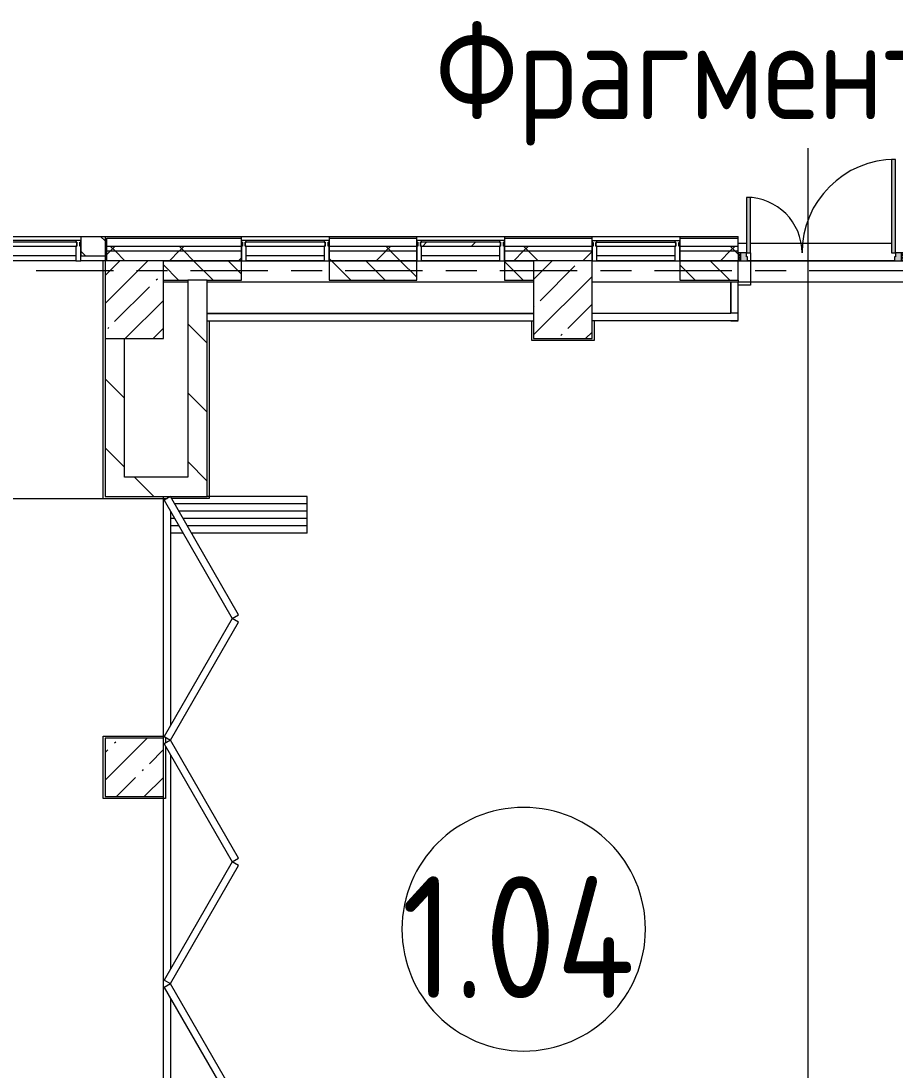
# Model space of a CAD drawing. Header units: millimetres. Extents: x 3991 to 282775, y -8553 to 29560.
# Drawn here: x 161663 to 170635, y 18785 to 29560 of the extents above; entities that cross this region are included whole.
import ezdxf

# ---------------------------------------------------------------- set-up
doc = ezdxf.new("R2010")
doc.units = ezdxf.units.MM
doc.linetypes.add('Осевая', pattern=[1587.5, 317.5, -238.125, 793.75, -238.125])
for name, color, linetype, lineweight in [('A-AREA-IDEN', 7, 'Continuous', 9), ('A-GLAZ-CURT-2', 7, 'Continuous', 5), ('A-GLAZ-CWMG-2', 7, 'Continuous', 5), ('A-WALL', 7, 'Continuous', 9), ('A-WALL-4', 7, 'Continuous', 5), ('I-WALL-3', 7, 'Continuous', 5), ('S-COLS', 7, 'Continuous', 5), ('Оси', 7, 'Continuous', 9), ('Оси-2', 7, 'Осевая', 9)]:
    doc.layers.add(name, color=color, linetype=linetype, lineweight=lineweight)
for name, color, linetype, lineweight, true_color in [('A-DOOR-3', 7, 'Continuous', 5, 0xaaaaaa), ('A-DOOR-4', 7, 'Continuous', 5, 0xe2e2e2), ('A-DOOR-FRAM-3', 7, 'Continuous', 5, 0xaaaaaa), ('A-FLOR-1', 7, 'Continuous', 5, 0xaaaaaa), ('G-ANNO-TEXT-1', 7, 'Continuous', 9, 0x3c3c3c)]:
    doc.layers.add(name, color=color, linetype=linetype, lineweight=lineweight, true_color=true_color)
doc.styles.add('GOST Common_3', font='GOST_Common.ttf', dxfattribs={"width": 0.9, "height": 1250})
doc.styles.add('GOST Common_4', font='GOST_Common.ttf', dxfattribs={"width": 0.9, "height": 1000})
pattern_1 = [(135, (148815.1, 0), (-176.7767, -176.7767), [])]
pattern_2 = [(135, (148815.1, 0), (-353.553, -353.553), [])]
pattern_3 = [(45, (148815.1, 0), (-353.5534, 353.5534), []), (135, (148815.1, 0), (-353.5534, -353.5534), [])]

# ---------------------------------------------------------------- blocks, each defined once
blk = doc.blocks.new('BSC_Колонна _Прямоугольная - 600х800-24078684-Общий план 1 этажа с размещением фрагментов 1_1-1_9')
at = {"layer": 'S-COLS'}
h = blk.add_hatch(dxfattribs=at)
h.set_pattern_fill('FP_70', color=256, style=0, pattern_type=2)
h.set_pattern_definition([(45, (-14010, -26700), (-285.123, 285.123), []), (45, (-13724.88, -26700), (-285.123, 285.123), [504.031, -100.806, 16.764, -84.042])])
h.paths.add_polyline_path([(273, -400), (300, -400), (300, 400), (-300, 400), (-300, -400)])
for p, q in [((300, 400), (-300, 400)), ((-300, 400), (-300, -400)), ((300, -400), (300, 400)), ((-300, -400), (300, -400))]:
    blk.add_line(p, q, dxfattribs=at)
blk = doc.blocks.new('BSC_Колонна _Прямоугольная - 600х600-V110-Общий план 1 этажа с размещением фрагментов 1_1-1_9')
at = {"layer": 'S-COLS'}
h = blk.add_hatch(dxfattribs=at)
h.set_pattern_fill('FP_76', color=256, style=0, pattern_type=2)
h.set_pattern_definition([(45, (-14010, -21900), (-285.123, 285.123), []), (45, (-13724.88, -21900), (-285.123, 285.123), [504.031, -100.806, 16.764, -84.042])])
h.paths.add_polyline_path([(-300, -300), (300, -300), (300, 300), (-300, 300), (-300, -108)])
for p, q in [((300, 300), (-300, 300)), ((-300, 300), (-300, -300)), ((300, -300), (300, 300)), ((-300, -300), (300, -300))]:
    blk.add_line(p, q, dxfattribs=at)
blk = doc.blocks.new('Системная панель - Стекло - 40мм-22856102-Общий план 1 этажа с размещением фрагментов 1_1-1_9')
at = {"layer": 'A-GLAZ-CURT-2'}
h = blk.add_hatch(dxfattribs=at)
h.set_pattern_fill('FP_92', color=256, style=0, pattern_type=2)
h.set_pattern_definition([(45, (-17860.3, -26790), (-1414.21, 1414.21), [1000, -3000]), (45, (-18860.3, -27290), (-1414.21, 1414.21), [3000, -1000]), (45, (-16860.3, -27790), (-1414.21, 1414.21), [1000, -3000])])
h.paths.add_polyline_path([(153, -40), (410, -40), (410, 0), (-410, 0), (-410, -40), (-400, -40)])
for p, q in [((410, 0), (-410, 0)), ((-410, 0), (-410, -40)), ((410, -40), (410, 0)), ((-410, -40), (410, -40))]:
    blk.add_line(p, q, dxfattribs=at)
blk = doc.blocks.new('Прямоугольный импост - Импост структурный с накладкой - 160мм Темный-33186088-Общий план 1 этажа с размещением фрагментов 1_1-1_9')
at = {"layer": 'A-GLAZ-CWMG-2'}
for p, q in [((17760, 27307), (16960, 27307)), ((17760, 27150), (16960, 27150))]:
    blk.add_line(p, q, dxfattribs=at)
blk = doc.blocks.new('Прямоугольный импост - Импост структурный с накладкой - 190мм-22856094-Общий план 1 этажа с размещением фрагментов 1_1-1_9')
at = {"layer": 'A-GLAZ-CWMG-2'}
for p, q in [((-50, 40), (-50, 190)), ((-50, 190), (0, 190)), ((0, 190), (0, 40)), ((-40, 40), (-50, 40)), ((-50, -17), (-50, 0)), ((-50, 0), (-40, 0)), ((-40, 0), (-40, 40)), ((-10, 40), (-10, 0)), ((0, 40), (-10, 40)), ((-10, 0), (0, 0)), ((0, 0), (0, -17)), ((0, -17), (-50, -17))]:
    blk.add_line(p, q, dxfattribs=at)
blk = doc.blocks.new('Системная панель - Стекло - 40мм-V120-Общий план 1 этажа с размещением фрагментов 1_1-1_9')
at = {"layer": 'A-GLAZ-CURT-2'}
for p, q in [((410, 0), (-410, 0)), ((-410, 0), (-410, -40)), ((410, -40), (410, 0)), ((-410, -40), (410, -40))]:
    blk.add_line(p, q, dxfattribs=at)
blk = doc.blocks.new('Прямоугольный импост - Импост структурный с накладкой - 190мм-V121-Общий план 1 этажа с размещением фрагментов 1_1-1_9')
at = {"layer": 'A-GLAZ-CWMG-2'}
for p, q in [((-50, 40), (-50, 190)), ((-50, 190), (0, 190)), ((0, 190), (0, 40)), ((-40, 40), (-50, 40)), ((-50, -17), (-50, 0)), ((-50, 0), (-40, 0)), ((-40, 0), (-40, 40)), ((-10, 40), (-10, 0)), ((0, 40), (-10, 40)), ((-10, 0), (0, 0)), ((0, 0), (0, -17)), ((0, -17), (-50, -17))]:
    blk.add_line(p, q, dxfattribs=at)
blk = doc.blocks.new('Системная панель - Стекло - 40мм-V127-Общий план 1 этажа с размещением фрагментов 1_1-1_9')
at = {"layer": 'A-GLAZ-CURT-2'}
for p, q in [((397.5, 0), (-397.5, 0)), ((-397.5, 0), (-397.5, -40)), ((397.5, -40), (397.5, 0)), ((-397.5, -40), (397.5, -40))]:
    blk.add_line(p, q, dxfattribs=at)
blk = doc.blocks.new('Прямоугольный импост - Импост структурный с накладкой - 160мм-22794257-Общий план 1 этажа с размещением фрагментов 1_1-1_9')
at = {"layer": 'A-GLAZ-CWMG-2'}
for p, q in [((4935, 27307), (4160, 27307)), ((4935, 27150), (4160, 27150))]:
    blk.add_line(p, q, dxfattribs=at)
blk = doc.blocks.new('Прямоугольный импост - Импост структурный с накладкой - 190мм-20153711-Общий план 1 этажа с размещением фрагментов 1_1-1_9')
at = {"layer": 'A-GLAZ-CWMG-2'}
for p, q in [((-50, 40), (-50, 190)), ((-50, 190), (0, 190)), ((0, 190), (0, 40)), ((-40, 40), (-50, 40)), ((-50, -17), (-50, 0)), ((-50, 0), (-40, 0)), ((-40, 0), (-40, 40)), ((-10, 40), (-10, 0)), ((0, 40), (-10, 40)), ((-10, 0), (0, 0)), ((0, 0), (0, -17)), ((0, -17), (-50, -17))]:
    blk.add_line(p, q, dxfattribs=at)
blk = doc.blocks.new('DOR__перегородка__Прямоугольная - ТП-2_ Вн_ДПГ_9480х4200h_2-23998078-Общий план 1 этажа с размещением фрагментов 1_1-1_9')
at = {"layer": 'A-DOOR-3'}
for p, q in [((0, 0), (2650, 0)), ((3250, 0), (6400, 0)), ((7000, 0), (9480, 0)), ((0, -75), (1987, -75)), ((2137, -75), (4324, -75)), ((4474, -75), (4487, -75)), ((4637, -75), (6824, -75)), ((6974, -75), (6985, -75)), ((7135, -75), (9323, -75)), ((9105, -201), (9105, -75)), ((9180, -158), (9180, -75)), ((9255, -114), (9255, -75)), ((9473, -75), (9480, -75)), ((9255, -1474), (9255, -201)), ((9330, -1474), (9330, -158)), ((9405, -1474), (9405, -114)), ((9105, -1474), (9105, -288)), ((9180, -1474), (9180, -244)), ((9480, -1474), (9480, -450)), ((9105, -1474), (9480, -1474))]:
    blk.add_line(p, q, dxfattribs=at)
at = {"layer": 'A-DOOR-FRAM-3'}
for p, q in [((2019, -7), (1982, -72)), ((1982, -72), (3194, -772)), ((3231, -707), (2019, -7)), ((4443, -7), (3230, -707)), ((3268, -772), (4480, -72)), ((4480, -72), (4443, -7)), ((4518, -7), (4481, -72)), ((4481, -72), (5693, -772)), ((5731, -707), (4518, -7)), ((6942, -7), (5730, -707)), ((5767, -772), (6980, -72)), ((6980, -72), (6942, -7)), ((7017, -7), (6979, -72)), ((6979, -72), (8192, -772)), ((8229, -707), (7017, -7)), ((9441, -7), (8229, -707)), ((8267, -772), (9479, -72)), ((9479, -72), (9441, -7)), ((3194, -772), (3231, -707)), ((3230, -707), (3268, -772)), ((5693, -772), (5731, -707)), ((5730, -707), (5767, -772)), ((8192, -772), (8229, -707)), ((8229, -707), (8267, -772))]:
    blk.add_line(p, q, dxfattribs=at)
blk = doc.blocks.new('Прямоугольный импост - Импост структурный с накладкой - 190мм-22856098-Общий план 1 этажа с размещением фрагментов 1_1-1_9')
at = {"layer": 'A-GLAZ-CWMG-2'}
for p, q in [((0, 190), (-50, 190)), ((-50, 190), (-50, 40)), ((0, 40), (0, 190)), ((-50, 40), (-40, 40)), ((-40, 0), (-50, 0)), ((-50, 0), (-50, -17)), ((-40, 40), (-40, 0)), ((-10, 0), (-10, 40)), ((-10, 40), (0, 40)), ((0, 0), (-10, 0)), ((0, -17), (0, 0)), ((-50, -17), (0, -17))]:
    blk.add_line(p, q, dxfattribs=at)
blk = doc.blocks.new('Прямоугольный импост - Импост структурный с накладкой - 190мм-V155-Общий план 1 этажа с размещением фрагментов 1_1-1_9')
at = {"layer": 'A-GLAZ-CWMG-2'}
for p, q in [((0, 190), (-50, 190)), ((-50, 190), (-50, 40)), ((0, 40), (0, 188)), ((-50, 40), (-40, 40)), ((-40, 0), (-50, 0)), ((-50, 0), (-50, -17)), ((-40, 40), (-40, 0)), ((-10, 0), (-10, 40)), ((-10, 40), (0, 40)), ((0, 0), (-10, 0)), ((0, -17), (0, 0)), ((-50, -17), (0, -17))]:
    blk.add_line(p, q, dxfattribs=at)
blk = doc.blocks.new('BSC_Колонна _Прямоугольная - 600х800-V222-Общий план 1 этажа с размещением фрагментов 1_1-1_9')
at = {"layer": 'S-COLS'}
h = blk.add_hatch(dxfattribs=at)
h.set_pattern_fill('FP_170', color=256, style=0, pattern_type=2)
h.set_pattern_definition([(45, (-18410.26, -26700), (-285.123, 285.123), []), (45, (-18125.13, -26700), (-285.123, 285.123), [504.031, -100.806, 16.764, -84.042])])
h.paths.add_polyline_path([(300, -400), (300, 400), (-300, 400), (-300, -400), (-126, -400)])
for p, q in [((300, 400), (-300, 400)), ((-300, 400), (-300, -400)), ((300, -400), (300, 400)), ((-300, -400), (300, -400))]:
    blk.add_line(p, q, dxfattribs=at)
blk = doc.blocks.new('110_Дверь_СКБ_2Ст_Наружная - ДН-1_л_ Двухстворчатая 1450 х3300 _h_ в свету с верхним остеклением-23567691-Общий план 1 этажа с размещением фрагментов 1_1-1_9')
at = {"layer": 'A-DOOR-3'}
h = blk.add_hatch(dxfattribs=at)
h.set_pattern_fill('FP_187', color=256, style=0, pattern_type=2)
h.set_pattern_definition([(135, (1501.41, 189.685), (-14.14214, -14.14214), []), (225, (1501.41, 189.685), (14.14214, -14.14214), [])])
h.paths.add_polyline_path([(845, -125), (870, -125), (870, -45), (845, -45), (845, -85)])
at = {"layer": 'A-DOOR-4'}
for points in [[(745, -45), (785, -45), (785, 915), (745, 915), (745, 26)], [(-705, -45), (-705, 525), (-745, 525), (-745, -45)]]:
    blk.add_hatch(color=256, dxfattribs=at).paths.add_polyline_path(points)
h = blk.add_hatch(color=256, dxfattribs=at)
h.paths.add_polyline_path([(845, -125), (845, -45), (785, -45), (785, -85), (775, -85), (775, -125), (825, -125)])
h.paths.add_polyline_path([(-745, -125), (-735, -121), (-735, -85), (-745, -85), (-745, -45), (-805, -45), (-805, -125)])
at = {"layer": 'A-DOOR-FRAM-3'}
h = blk.add_hatch(dxfattribs=at)
h.set_pattern_fill('FP_188', color=256, style=0, pattern_type=2)
h.set_pattern_definition([(45, (-621.384, 189.685), (-14.1421, 14.1421), []), (135, (-621.384, 189.685), (-14.1421, -14.1421), [])])
h.paths.add_polyline_path([(-830, -125), (-805, -124), (-805, -45), (-830, -51), (-830, -85)])
at = {"layer": 'A-DOOR-3'}
for p, q in [((785, 915), (745, 915)), ((745, 915), (745, -45)), ((785, -45), (785, 915)), ((-745, 525), (-745, -45)), ((-705, 525), (-745, 525)), ((-705, -45), (-705, 525)), ((-745, -45), (-705, -45)), ((745, -45), (785, -45))]:
    blk.add_line(p, q, dxfattribs=at)
for centre, radius, start, end in [((785, -45), 960, 90, 180), ((-745, -45), 570, 0, 90)]:
    blk.add_arc(centre, radius, start, end, dxfattribs=at)
at = {"layer": 'A-DOOR-FRAM-3'}
for p, q in [((-805, -45), (-830, -45)), ((-830, -45), (-830, -125)), ((-745, -45), (-805, -45)), ((-805, -45), (-805, -125)), ((-805, -125), (-805, -45)), ((-745, -85), (-745, -45)), ((-735, -85), (-745, -85)), ((-735, -125), (-735, -85)), ((785, -85), (775, -85)), ((775, -85), (775, -125)), ((785, -45), (785, -85)), ((845, -45), (785, -45)), ((845, -125), (845, -45)), ((870, -45), (845, -45)), ((845, -45), (845, -125)), ((870, -125), (870, -45)), ((-830, -125), (-805, -125)), ((-805, -125), (-735, -125)), ((775, -125), (845, -125)), ((845, -125), (870, -125))]:
    blk.add_line(p, q, dxfattribs=at)
blk = doc.blocks.new('Системная панель - Стекло - 40мм-V243-Общий план 1 этажа с размещением фрагментов 1_1-1_9')
at = {"layer": 'A-GLAZ-CURT-2'}
for p, q in [((410, 0), (-410, 0)), ((-410, 0), (-410, -40)), ((410, -40), (410, 0)), ((-410, -40), (410, -40))]:
    blk.add_line(p, q, dxfattribs=at)
blk = doc.blocks.new('Зашивка приборов отопления12 - Зашивка приборов отопления-33278990-Общий план 1 этажа с размещением фрагментов 1_1-1_9')
at = {"layer": 'A-WALL-4'}
for p, q in [((37640, 23400), (34290, 23400)), ((34290, 23079), (37640, 23079)), ((37640, 23079), (34290, 23079)), ((34290, 23004), (37640, 23004))]:
    blk.add_line(p, q, dxfattribs=at)
blk = doc.blocks.new('Зашивка приборов отопления13 - Зашивка приборов отопления-33279120-Общий план 1 этажа с размещением фрагментов 1_1-1_9')
at = {"layer": 'A-WALL-4'}
for p, q in [((20136, 26880), (18710, 26880)), ((20136, 26880), (20136, 26560)), ((20136, 26560), (20136, 26880)), ((20210, 26560), (20210, 26880)), ((18710, 26560), (20136, 26560)), ((20210, 26560), (20136, 26560)), ((20210, 26485), (20210, 26560)), ((18710, 26485), (20210, 26485)), ((20136, 26484), (20210, 26484))]:
    blk.add_line(p, q, dxfattribs=at)
blk = doc.blocks.new('Марка_Помещения - Номер-25198446-Общий план 1 этажа с размещением фрагментов 1_1-1_9')
at = {"layer": 'A-AREA-IDEN'}
for start, end in [(360, 180), (180, 360)]:
    blk.add_arc((0, 0), 2.5, start, end, dxfattribs=at)

msp = doc.modelspace()

# ---------------------------------------------------------------- hatches: boundary and pattern name
at = {"layer": 'A-WALL-4'}
h = msp.add_hatch(dxfattribs=at)
h.set_pattern_fill('FP_58', color=256, style=0, pattern_type=2)
h.set_pattern_definition(pattern_1)
h.paths.add_polyline_path([(162505.1, 27150), (162525.1, 27150), (162525.1, 27350), (162275.3, 27350), (162275.3, 27150), (162419.3, 27150)])
h.paths.add_polyline_path([(152875.6, 27150), (152925.1, 27150), (152925.1, 27350), (152875.1, 27350), (152875.1, 27150)])
h = msp.add_hatch(dxfattribs=at)
h.set_pattern_fill('FP_73', color=256, style=0, pattern_type=2)
h.set_pattern_definition(pattern_3)
h.paths.add_polyline_path([(181965.6, 27200), (182575.1, 27200), (182575.1, 27250), (180725.1, 27250), (180725.1, 27200), (181825.1, 27200)])
h.paths.add_polyline_path([(174680.6, 27200), (179625.1, 27200), (179625.1, 27250), (170725.1, 27250), (170725.1, 27200), (174147.1, 27200)])
h.paths.add_polyline_path([(169025.1, 27200), (169025.1, 27250), (168425.3, 27250), (168425.3, 27200)])
h.paths.add_polyline_path([(166625.3, 27200), (167525.3, 27200), (167525.3, 27250), (166625.3, 27250), (166625.3, 27210)])
h.paths.add_polyline_path([(162545.1, 27200), (163925.3, 27202.5), (163925.3, 27250), (162545.1, 27250), (162545.1, 27210)])
h.paths.add_polyline_path([(164825.3, 27200), (165725.3, 27200), (165725.3, 27250), (164825.3, 27250), (164825.3, 27210)])
h = msp.add_hatch(dxfattribs=at)
h.set_pattern_fill('FP_73', color=256, style=0, pattern_type=2)
h.set_pattern_definition(pattern_3)
h.paths.add_polyline_path([(164825.3, 27100), (165725.3, 27100), (165725.3, 27200), (164825.3, 27197.6)])
h.paths.add_polyline_path([(167305.9, 27100), (167525.3, 27100), (167525.3, 27200), (166625.3, 27200), (166625.3, 27100), (166925.3, 27100)])
h.paths.add_polyline_path([(182205.1, 27100), (182525.1, 27100), (182525.1, 27200), (180725.1, 27200), (180725.1, 27110), (180757.1, 27109.2), (180757.1, 27102), (181965.6, 27100)])
h.paths.add_polyline_path([(162580.1, 27100), (163925.3, 27100), (163925.3, 27200), (162545.1, 27200), (162545.1, 27100)])
h.paths.add_polyline_path([(168425.3, 27100), (169025.1, 27100), (169025.1, 27200), (168425.3, 27200), (168425.3, 27116.6)])
h.paths.add_polyline_path([(170725.1, 27100), (179593.1, 27102), (179593.1, 27110), (179625.1, 27115.5), (179625.1, 27200), (170725.1, 27200), (170725.1, 27164.9)])
h = msp.add_hatch(dxfattribs=at)
h.set_pattern_fill('FP_58', color=256, style=0, pattern_type=2)
h.set_pattern_definition(pattern_1)
h.paths.add_polyline_path([(163125.1, 26900), (163925.3, 26900), (163925.3, 27100), (163125.1, 27100), (163125.1, 26995.1)])
h.paths.add_polyline_path([(165351.2, 26900), (165725.3, 26900), (165725.3, 27100), (164825.3, 27100), (164825.3, 26900)])
h.paths.add_polyline_path([(169025.1, 26900), (169025.1, 27100), (168425.3, 27100), (168425.3, 26900)])
h.paths.add_polyline_path([(166625.3, 26900), (166925.3, 26900), (166925.3, 27100), (166625.3, 27100), (166625.3, 26964.6)])
at = {"layer": 'I-WALL-3'}
h = msp.add_hatch(dxfattribs=at)
h.set_pattern_fill('FP_72', color=256, style=0, pattern_type=2)
h.set_pattern_definition(pattern_2)
h.paths.add_polyline_path([(163575.1, 24680), (163575.1, 26900), (163375.1, 26900), (163375.1, 24680)])
h = msp.add_hatch(dxfattribs=at)
h.set_pattern_fill('FP_72', color=256, style=0, pattern_type=2)
h.set_pattern_definition(pattern_2)
h.paths.add_polyline_path([(162525.3, 24680), (162725.3, 24680), (162725.3, 26300), (162525.3, 26300), (162525.3, 25158.3)])
h = msp.add_hatch(dxfattribs=at)
h.set_pattern_fill('FP_72', color=256, style=0, pattern_type=2)
h.set_pattern_definition(pattern_2)
h.paths.add_polyline_path([(163145.1, 24680), (163375.1, 24680), (163375.1, 24880), (162725.3, 24880), (162725.3, 24680), (163131.8, 24680)])

# ---------------------------------------------------------------- linework, layer by layer
at = {"layer": 'A-FLOR-1'}
for p, q in [((169150.1, 27180), (169150.1, 26849)), ((162225.3, 27100), (161450.3, 27100)), ((162525.1, 27100), (162275.3, 27100)), ((162505.1, 24660), (162505.1, 27100)), ((169150.1, 26849), (169025.5, 26849)), ((163595.1, 26484), (163595.1, 24660)), ((166905.3, 26280), (166905.3, 26484)), ((167545.3, 26485), (167545.3, 26280)), ((167545.3, 26280), (166905.3, 26280)), ((158525.1, 24660), (163163.9, 24660)), ((163595.1, 24660), (163207.7, 24660)), ((162505.1, 21580), (162505.1, 22220)), ((162505.1, 22220), (163133.7, 22220)), ((163145.1, 22209.1), (163145.1, 22149.8)), ((163145.1, 22119.1), (163145.1, 21580)), ((163145.1, 21580), (162505.1, 21580))]:
    msp.add_line(p, q, dxfattribs=at)
at = {"layer": 'A-WALL'}
for p, q in [((162545.1, 27100), (162545.1, 27330)), ((162545.1, 27330), (163925.3, 27330)), ((164825.3, 27330), (165725.3, 27330)), ((166625.3, 27330), (167525.3, 27330)), ((168425.3, 27330), (169025.1, 27330)), ((162545.1, 27250), (163925.3, 27250)), ((162545.1, 27200), (163925.3, 27200)), ((164825.3, 27250), (165725.3, 27250)), ((164825.3, 27200), (165725.3, 27200)), ((166625.3, 27250), (167525.3, 27250)), ((166625.3, 27200), (167525.3, 27200)), ((168425.3, 27250), (169025.1, 27250)), ((168425.3, 27200), (169025.1, 27200)), ((163125.1, 27100), (163925.3, 27100)), ((163925.3, 27100), (163125.1, 27100)), ((164825.3, 27100), (165725.3, 27100)), ((165725.3, 27100), (164825.3, 27100)), ((166625.3, 27100), (166925.3, 27100)), ((166925.3, 27100), (166625.3, 27100)), ((168425.3, 27100), (169025.1, 27100)), ((169025.1, 27100), (168425.3, 27100)), ((163575.1, 26900), (163375.1, 26900))]:
    msp.add_line(p, q, dxfattribs=at)
at = {"layer": 'A-WALL-4'}
for p, q in [((152875.1, 27350), (166625.3, 27350)), ((162275.3, 27350), (162275.3, 27150)), ((162525.1, 27350), (162525.1, 27100)), ((163925.3, 27100), (163925.3, 27350)), ((164825.3, 27350), (164825.3, 27100)), ((165725.3, 27100), (165725.3, 27350)), ((166625.3, 27350), (166625.3, 27100)), ((166625.3, 27350), (169025.1, 27350)), ((167525.3, 27100), (167525.3, 27350)), ((168425.3, 27350), (168425.3, 27100)), ((169025.1, 27180), (169025.1, 27350)), ((169025.1, 27280), (169110.1, 27280)), ((169150.1, 27280), (170600.1, 27280)), ((162275.3, 27150), (162525.1, 27150)), ((163925.3, 26900), (163925.3, 27100)), ((164775.3, 27100), (163975.3, 27100)), ((164825.3, 27100), (164825.3, 26900)), ((165725.3, 26900), (165725.3, 27100)), ((166575.3, 27100), (165775.3, 27100)), ((166625.3, 27100), (166625.3, 26900)), ((168375.5, 27100), (167574.9, 27100)), ((168425.3, 27100), (168425.3, 26900)), ((169025.1, 26900), (169025.1, 27100)), ((170630.1, 27100), (169120.1, 27100)), ((163125.1, 26900), (163375.1, 26900)), ((163575.1, 26900), (163925.3, 26900)), ((164825.3, 26900), (165725.3, 26900)), ((166625.3, 26900), (166925.3, 26900)), ((168425.3, 26900), (169025.1, 26900))]:
    msp.add_line(p, q, dxfattribs=at)
at = {"layer": 'G-ANNO-TEXT-1'}
msp.add_line((169742.3, 13574.2), (169742.3, 28255.4), dxfattribs=at)
at = {"layer": 'I-WALL-3'}
for p, q in [((163975.3, 27100), (164775.3, 27100)), ((165775.3, 27100), (166575.3, 27100)), ((167574.9, 27100), (168375.5, 27100)), ((169120.1, 27100), (170630.1, 27100)), ((163375.1, 26880), (163125.1, 26880)), ((163375.1, 26900), (163375.1, 24880)), ((163575.1, 24680), (163575.1, 26900)), ((166925.3, 26880), (163575.1, 26880)), ((169025.1, 26880), (167525.3, 26880)), ((169025.1, 26900), (169025.1, 26880)), ((170725.1, 26880), (169025.5, 26880)), ((162525.3, 26300), (162525.3, 24680)), ((162725.3, 24880), (162725.3, 26300)), ((163375.1, 24880), (162725.3, 24880)), ((162525.3, 24680), (163575.1, 24680))]:
    msp.add_line(p, q, dxfattribs=at)
at = {"layer": 'Оси'}
msp.add_line((170105.6, 27000), (182605.6, 27000), dxfattribs=at)
at = {"layer": 'Оси-2'}
msp.add_line((158086.3, 27000), (170105.6, 27000), dxfattribs=at)

# ---------------------------------------------------------------- block references
at = {"layer": 'A-AREA-IDEN', "xscale": 499.9999999999995, "yscale": 499.9999999999995, "zscale": 499.9999999999995}
msp.add_blockref('Марка_Помещения - Номер-25198446-Общий план 1 этажа с размещением фрагментов 1_1-1_9', (166823.4, 20239.7), dxfattribs=at)
at = {"layer": 'A-DOOR-3'}
msp.add_blockref('110_Дверь_СКБ_2Ст_Наружная - ДН-1_л_ Двухстворчатая 1450 х3300 _h_ в свету с верхним остеклением-23567691-Общий план 1 этажа с размещением фрагментов 1_1-1_9', (169855.6, 27225), dxfattribs=at)
at = {"layer": 'A-DOOR-3', "rotation": 90.00000000000044}
msp.add_blockref('DOR__перегородка__Прямоугольная - ТП-2_ Вн_ДПГ_9480х4200h_2-23998078-Общий план 1 этажа с размещением фрагментов 1_1-1_9', (163125.1, 15200), dxfattribs=at)
at = {"layer": 'A-GLAZ-CURT-2'}
for name, p in [('Системная панель - Стекло - 40мм-V127-Общий план 1 этажа с размещением фрагментов 1_1-1_9', (161837.8, 27290)), ('Системная панель - Стекло - 40мм-V243-Общий план 1 этажа с размещением фрагментов 1_1-1_9', (164375.3, 27290)), ('Системная панель - Стекло - 40мм-22856102-Общий план 1 этажа с размещением фрагментов 1_1-1_9', (166175.3, 27290)), ('Системная панель - Стекло - 40мм-V120-Общий план 1 этажа с размещением фрагментов 1_1-1_9', (167975.3, 27288.3))]:
    msp.add_blockref(name, p, dxfattribs=at)
at = {"layer": 'A-GLAZ-CWMG-2'}
for name, p in [('Прямоугольный импост - Импост структурный с накладкой - 160мм-22794257-Общий план 1 этажа с размещением фрагментов 1_1-1_9', (157290.3, 0)), ('Прямоугольный импост - Импост структурный с накладкой - 160мм Темный-33186088-Общий план 1 этажа с размещением фрагментов 1_1-1_9', (147015.1, 0)), ('Прямоугольный импост - Импост структурный с накладкой - 160мм Темный-33186088-Общий план 1 этажа с размещением фрагментов 1_1-1_9', (148815.1, 0)), ('Прямоугольный импост - Импост структурный с накладкой - 160мм Темный-33186088-Общий план 1 этажа с размещением фрагментов 1_1-1_9', (150615.1, -1.7))]:
    msp.add_blockref(name, p, dxfattribs=at)
at = {"layer": 'A-GLAZ-CWMG-2', "extrusion": (0, 0, -1), "rotation": 180}
for name, p in [('Прямоугольный импост - Импост структурный с накладкой - 190мм-20153711-Общий план 1 этажа с размещением фрагментов 1_1-1_9', (-162275.3, 27290)), ('Прямоугольный импост - Импост структурный с накладкой - 190мм-22856094-Общий план 1 этажа с размещением фрагментов 1_1-1_9', (-164825.3, 27290)), ('Прямоугольный импост - Импост структурный с накладкой - 190мм-22856094-Общий план 1 этажа с размещением фрагментов 1_1-1_9', (-166625.3, 27290)), ('Прямоугольный импост - Импост структурный с накладкой - 190мм-V121-Общий план 1 этажа с размещением фрагментов 1_1-1_9', (-168425.3, 27288.3))]:
    msp.add_blockref(name, p, dxfattribs=at)
at = {"layer": 'A-GLAZ-CWMG-2', "rotation": 180}
for name, p in [('Прямоугольный импост - Импост структурный с накладкой - 190мм-22856098-Общий план 1 этажа с размещением фрагментов 1_1-1_9', (163925.3, 27290)), ('Прямоугольный импост - Импост структурный с накладкой - 190мм-22856098-Общий план 1 этажа с размещением фрагментов 1_1-1_9', (165725.3, 27290)), ('Прямоугольный импост - Импост структурный с накладкой - 190мм-V155-Общий план 1 этажа с размещением фрагментов 1_1-1_9', (167525.3, 27288.3))]:
    msp.add_blockref(name, p, dxfattribs=at)
at = {"layer": 'A-WALL-4'}
for name, p in [('Зашивка приборов отопления12 - Зашивка приборов отопления-33278990-Общий план 1 этажа с размещением фрагментов 1_1-1_9', (129285.3, 3480)), ('Зашивка приборов отопления13 - Зашивка приборов отопления-33279120-Общий план 1 этажа с размещением фрагментов 1_1-1_9', (148815.1, 0))]:
    msp.add_blockref(name, p, dxfattribs=at)
at = {"layer": 'S-COLS'}
for name, p in [('BSC_Колонна _Прямоугольная - 600х800-24078684-Общий план 1 этажа с размещением фрагментов 1_1-1_9', (162825.1, 26700)), ('BSC_Колонна _Прямоугольная - 600х800-V222-Общий план 1 этажа с размещением фрагментов 1_1-1_9', (167225.3, 26700)), ('BSC_Колонна _Прямоугольная - 600х600-V110-Общий план 1 этажа с размещением фрагментов 1_1-1_9', (162825.1, 21900))]:
    msp.add_blockref(name, p, dxfattribs=at)

# ---------------------------------------------------------------- texts
at = {"layer": 'A-AREA-IDEN', "insert": (165569, 20782.5), "char_height": 1250, "width": 3138.607, "attachment_point": 1, "style": 'GOST Common_3'}
msp.add_mtext('1.04', dxfattribs=at)
at = {"layer": 'G-ANNO-TEXT-1', "insert": (165916.9, 29553.3), "char_height": 1000, "width": 7070.884, "attachment_point": 1, "style": 'GOST Common_4'}
msp.add_mtext('Фрагмент', dxfattribs=at)

doc.saveas('drawing.dxf')
